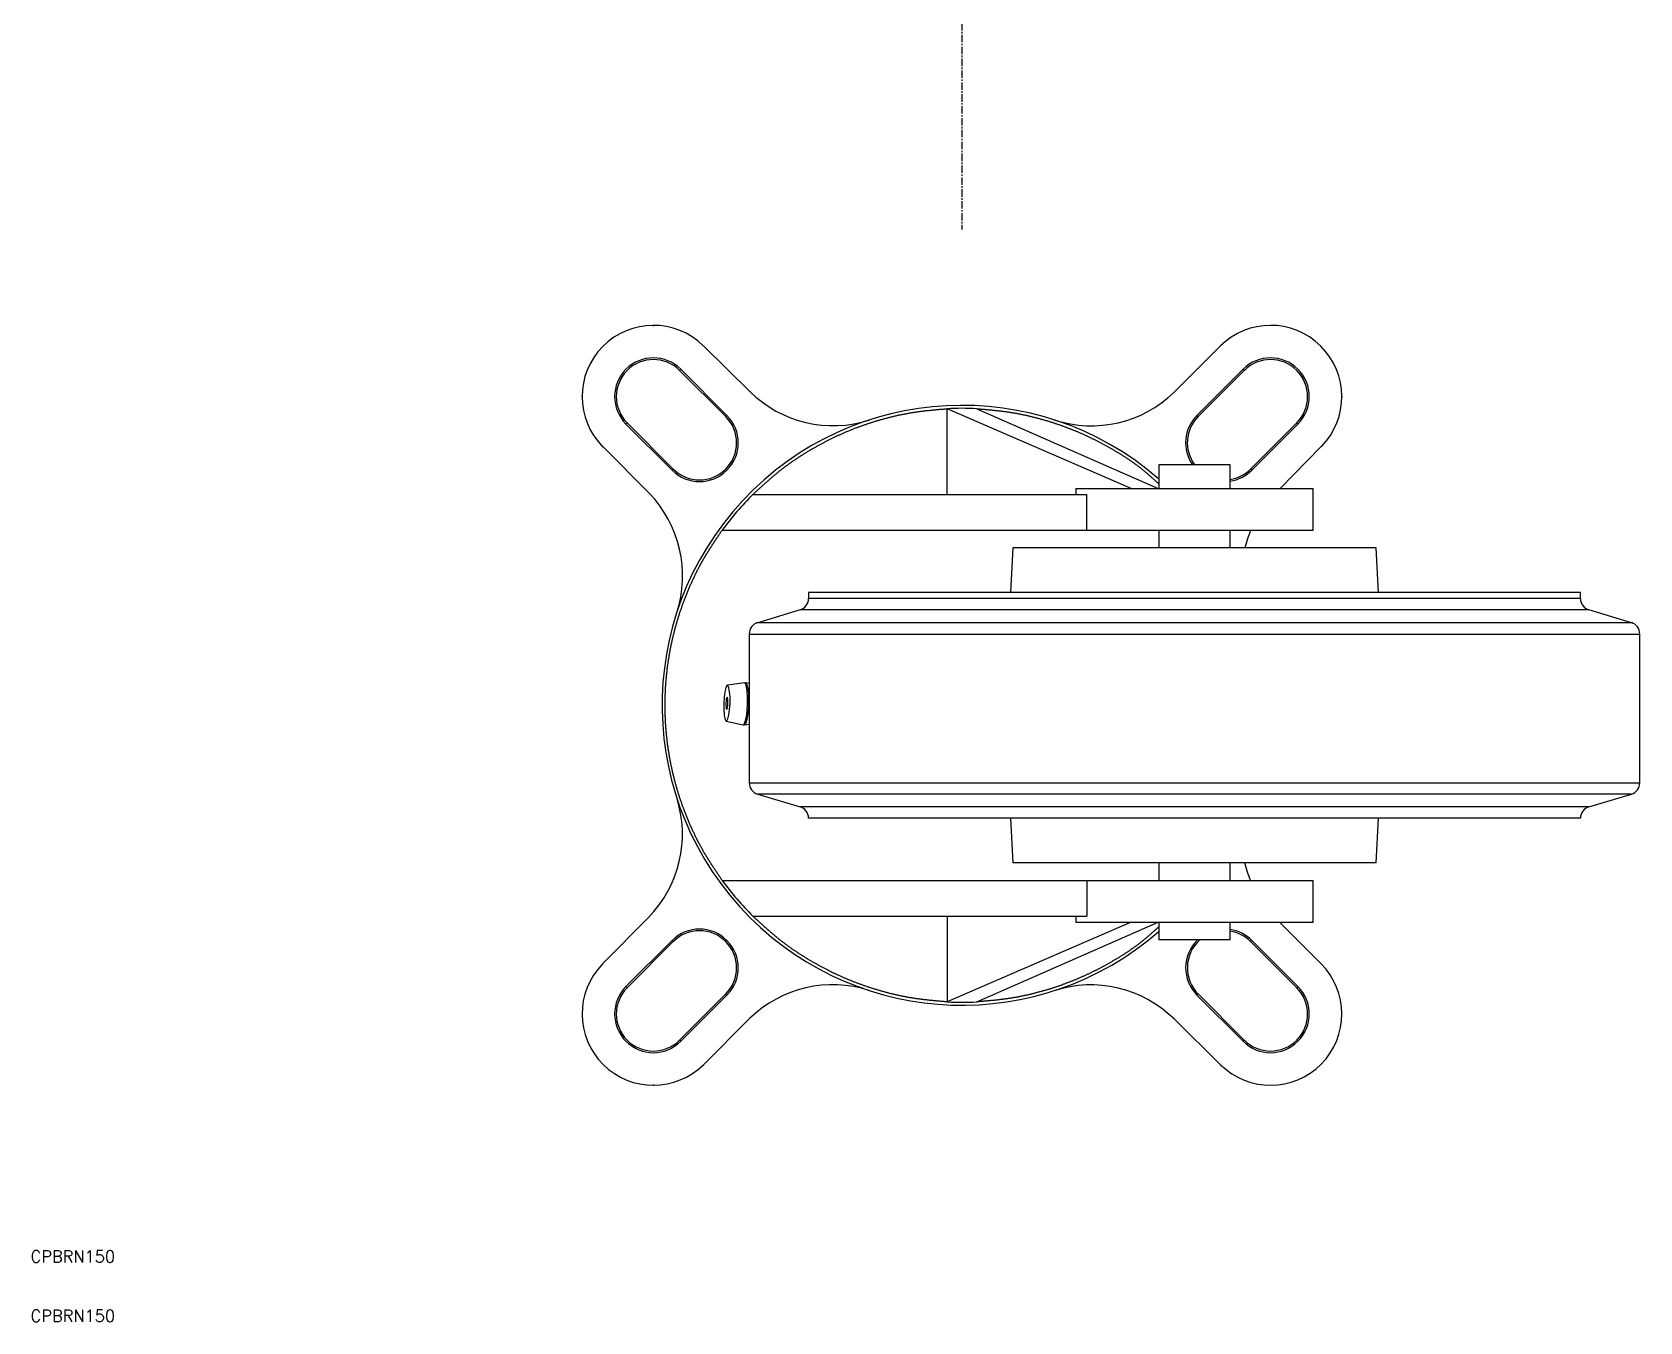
# Model space of a CAD drawing. Extents: x 10 to 518, y 10 to 610.
# Drawn here: x 10.3 to 281, y 10 to 227.1 of the extents above; entities that cross this region are included whole.
import ezdxf

# ---------------------------------------------------------------- set-up
doc = ezdxf.new("R2010")
doc.units = 0
doc.header["$PDSIZE"] = -1
doc.linetypes.add('CENTER', pattern=[2, 1.25, -0.25, 0.25, -0.25])
doc.layers.get('0').update_dxf_attribs({"linetype": 'CONTINUOUS'})
doc.layers.add('CENTER', color=1, linetype='CENTER')
doc.styles.get("Standard").update_dxf_attribs({"font": 'txt', "bigfont": 'bigfont'})

msp = doc.modelspace()

# ---------------------------------------------------------------- linework, layer by layer
at = {"color": 7, "linetype": 'CONTINUOUS'}
for p, q in [((131.14, 166.63), (123.3, 174.34)), ((210.34, 174.27), (202.56, 166.49)), ((119.49, 170.39), (119.3, 170.2)), ((127.08, 162.42), (119.3, 170.2)), ((119.49, 170.39), (127.27, 162.61)), ((206.44, 162.61), (214.22, 170.39)), ((214.41, 170.2), (206.63, 162.42)), ((214.22, 170.39), (214.41, 170.2)), ((127.27, 162.61), (127.08, 162.42)), ((195.37, 150.31), (164.35, 163.75)), ((164.35, 149.31), (164.35, 163.75)), ((169.35, 163.75), (199.9, 150.31)), ((206.44, 162.61), (206.63, 162.42)), ((110.27, 161.17), (110.47, 161.37)), ((118.05, 153.39), (110.27, 161.17)), ((110.47, 161.37), (118.24, 153.59)), ((215.46, 153.59), (223.24, 161.37)), ((223.44, 161.17), (215.66, 153.39)), ((223.44, 161.17), (223.24, 161.37)), ((106.4, 157.3), (114.18, 149.52)), ((220.44, 150.31), (227.38, 157.37)), ((118.05, 153.39), (118.24, 153.59)), ((200.02, 154.31), (200.02, 150.31)), ((212.02, 154.31), (200.02, 154.31)), ((212.02, 150.31), (212.02, 154.31)), ((215.66, 153.39), (215.46, 153.59)), ((131.64, 149.31), (187.9, 149.31)), ((186.02, 150.31), (186.02, 149.31)), ((186.02, 150.31), (226.02, 150.31)), ((187.9, 143.31), (187.9, 149.31)), ((226.02, 143.31), (226.02, 150.31)), ((126.48, 143.31), (187.9, 143.31)), ((187.9, 143.31), (226.02, 143.31)), ((200.02, 143.31), (200.02, 140.31)), ((212.02, 140.31), (212.02, 143.31)), ((175.41, 140.31), (175.02, 132.81)), ((236.64, 140.31), (175.41, 140.31)), ((237.03, 132.81), (236.64, 140.31)), ((141.02, 132.81), (141.02, 131.78)), ((271.02, 132.81), (141.02, 132.81)), ((271.02, 131.78), (271.02, 132.81)), ((271.02, 131.78), (141.02, 131.78)), ((139.6, 129.87), (132.45, 127.72)), ((279.6, 127.72), (132.45, 127.72)), ((272.45, 129.87), (139.6, 129.87)), ((279.6, 127.72), (272.45, 129.87)), ((131.02, 125.81), (131.02, 100.78)), ((131.02, 125.81), (281.02, 125.81)), ((281.02, 100.78), (281.02, 125.81)), ((130.22, 117.59), (127.35, 117.17)), ((131.02, 117.46), (130.44, 117.58)), ((127.15, 111.13), (130, 110.52)), ((130.21, 110.52), (131.02, 110.63)), ((131.02, 100.78), (281.02, 100.78)), ((132.45, 98.87), (139.6, 96.72)), ((279.6, 98.87), (132.45, 98.87)), ((272.45, 96.72), (279.6, 98.87)), ((272.45, 96.72), (139.6, 96.72)), ((271.02, 94.81), (141.02, 94.81)), ((271.02, 94.81), (141.02, 94.81)), ((175.02, 94.81), (175.41, 87.31)), ((236.64, 87.31), (237.03, 94.81)), ((236.64, 87.31), (175.41, 87.31)), ((200.02, 87.31), (200.02, 84.31)), ((212.02, 84.31), (212.02, 87.31)), ((126.48, 84.31), (187.9, 84.31)), ((187.9, 84.31), (187.9, 78.31)), ((187.9, 84.31), (226.02, 84.31)), ((226.02, 77.31), (226.02, 84.31)), ((114.04, 78.09), (106.33, 70.25)), ((131.64, 78.31), (187.9, 78.31)), ((164.35, 78.31), (164.35, 63.87)), ((195.37, 77.31), (164.35, 63.87)), ((169.35, 63.87), (199.9, 77.31)), ((186.02, 78.31), (186.02, 77.31)), ((186.02, 77.31), (226.02, 77.31)), ((200.02, 77.31), (200.02, 74.31)), ((212.02, 74.31), (212.02, 77.31)), ((227.31, 70.32), (220.33, 77.31)), ((110.27, 66.45), (118.05, 74.22)), ((118.24, 74.03), (110.47, 66.25)), ((118.05, 74.22), (118.24, 74.03)), ((212.02, 74.31), (200.02, 74.31)), ((215.66, 74.22), (215.46, 74.03)), ((223.24, 66.25), (215.46, 74.03)), ((215.66, 74.22), (223.44, 66.45)), ((110.27, 66.45), (110.47, 66.25)), ((119.3, 57.42), (127.08, 65.2)), ((127.27, 65), (119.49, 57.23)), ((127.27, 65), (127.08, 65.2)), ((206.44, 65), (206.63, 65.2)), ((214.22, 57.23), (206.44, 65)), ((206.63, 65.2), (214.41, 57.42)), ((223.44, 66.45), (223.24, 66.25)), ((123.37, 53.35), (131.15, 61.13)), ((202.57, 60.99), (210.41, 53.28)), ((119.49, 57.23), (119.3, 57.42)), ((214.22, 57.23), (214.41, 57.42))]:
    msp.add_line(p, q, dxfattribs=at)
at = {"color": 7, "linetype": 'CONTINUOUS', "flags": 128}
for points in [[(127.79, 114.13), (127.79, 115.16), (127.73, 116.08), (127.61, 116.76), (127.45, 117.12), (127.27, 117.13), (127.09, 116.77), (126.93, 116.1), (126.81, 115.2), (126.74, 114.16), (126.74, 113.13), (126.8, 112.22), (126.92, 111.54), (127.08, 111.17), (127.26, 111.17), (127.44, 111.52), (127.61, 112.19), (127.73, 113.1), (127.79, 114.13)], [(130.44, 117.58), (130.47, 117.57), (130.65, 117.28), (130.8, 116.64), (130.9, 115.72), (130.93, 114.61), (130.89, 113.45), (130.79, 112.35), (130.64, 111.44), (130.45, 110.8), (130.24, 110.52), (130.21, 110.52)], [(130.44, 117.56), (130.32, 117.6), (130.22, 117.57)], [(130.75, 114.04), (130.75, 115.18), (130.69, 116.21), (130.56, 117), (130.39, 117.48), (130.22, 117.59)], [(127.44, 114.14), (127.44, 114.52), (127.41, 114.85), (127.36, 115.07), (127.3, 115.15), (127.23, 115.07), (127.16, 114.86), (127.12, 114.53), (127.09, 114.15), (127.09, 113.77), (127.12, 113.44), (127.17, 113.23), (127.23, 113.15), (127.3, 113.22), (127.37, 113.44), (127.41, 113.76), (127.44, 114.14)], [(130, 110.52), (130.17, 110.62), (130.37, 111.08), (130.55, 111.87), (130.68, 112.89), (130.75, 114.04)], [(129.99, 110.54), (130.14, 110.51), (130.23, 110.53)]]:
    msp.add_lwpolyline(points, dxfattribs=at)
at = {"color": 7, "linetype": 'CONTINUOUS'}
for points in [[(131.65, 149.31, 0), (131.74, 149.4, 0), (131.83, 149.48, 0), (131.93, 149.57, 0), (132.02, 149.65, 0), (132.11, 149.74, 0), (132.21, 149.83, 0), (132.3, 149.91, 0), (132.4, 150, 0), (132.49, 150.09, 0), (132.58, 150.17, 0), (132.68, 150.26, 0), (132.77, 150.34, 0), (132.87, 150.43, 0), (132.96, 150.51, 0), (133.06, 150.6, 0), (133.15, 150.69, 0), (133.24, 150.77, 0), (133.34, 150.86, 0), (133.43, 150.94, 0), (133.53, 151.03, 0), (133.62, 151.11, 0), (133.72, 151.2, 0), (133.81, 151.28, 0), (133.91, 151.37, 0), (134, 151.45, 0), (134.1, 151.53, 0), (134.19, 151.62, 0), (134.29, 151.7, 0), (134.39, 151.79, 0), (134.48, 151.87, 0), (134.58, 151.95, 0), (134.68, 152.04, 0), (134.77, 152.12, 0), (134.87, 152.2, 0), (134.97, 152.28, 0), (135.06, 152.37, 0), (135.16, 152.45, 0), (135.26, 152.53, 0), (135.35, 152.61, 0), (135.45, 152.69, 0), (135.55, 152.78, 0), (135.65, 152.86, 0), (135.75, 152.94, 0), (135.84, 153.02, 0), (135.94, 153.1, 0), (136.04, 153.18, 0), (136.14, 153.26, 0), (136.24, 153.34, 0), (136.34, 153.41, 0), (136.44, 153.49, 0), (136.54, 153.57, 0), (136.64, 153.65, 0), (136.74, 153.73, 0), (136.84, 153.81, 0), (136.95, 153.88, 0), (137.05, 153.96, 0), (137.15, 154.03, 0), (137.25, 154.11, 0), (137.35, 154.19, 0), (137.46, 154.26, 0), (137.56, 154.34, 0), (137.66, 154.41, 0), (137.76, 154.49, 0), (137.87, 154.56, 0), (137.97, 154.63, 0), (138.08, 154.71, 0), (138.18, 154.78, 0), (138.28, 154.85, 0), (138.39, 154.93, 0), (138.49, 155, 0), (138.6, 155.07, 0), (138.71, 155.14, 0), (138.81, 155.22, 0), (138.92, 155.29, 0), (139.02, 155.36, 0), (139.13, 155.43, 0), (139.23, 155.5, 0), (139.34, 155.57, 0), (139.45, 155.64, 0), (139.55, 155.71, 0), (139.66, 155.78, 0), (139.77, 155.85, 0), (139.88, 155.91, 0), (139.98, 155.98, 0), (140.09, 156.05, 0), (140.2, 156.12, 0), (140.31, 156.19, 0), (140.42, 156.25, 0), (140.53, 156.32, 0), (140.63, 156.39, 0), (140.74, 156.45, 0), (140.85, 156.52, 0), (140.96, 156.59, 0), (141.07, 156.65, 0), (141.18, 156.72, 0), (141.29, 156.78, 0), (141.4, 156.85, 0), (141.51, 156.91, 0), (141.62, 156.97, 0), (141.73, 157.04, 0), (141.84, 157.1, 0), (141.95, 157.16, 0), (142.06, 157.23, 0), (142.17, 157.29, 0), (142.28, 157.35, 0), (142.4, 157.42, 0), (142.51, 157.48, 0), (142.62, 157.54, 0), (142.73, 157.6, 0), (142.84, 157.66, 0), (142.95, 157.72, 0), (143.06, 157.78, 0), (143.18, 157.84, 0), (143.29, 157.91, 0), (143.4, 157.97, 0), (143.51, 158.02, 0), (143.63, 158.08, 0), (143.74, 158.14, 0), (143.85, 158.2, 0), (143.97, 158.26, 0), (144.08, 158.32, 0), (144.19, 158.38, 0), (144.31, 158.43, 0), (144.42, 158.49, 0), (144.53, 158.55, 0), (144.65, 158.6, 0), (144.76, 158.66, 0), (144.88, 158.72, 0), (144.99, 158.77, 0), (145.11, 158.83, 0), (145.22, 158.88, 0), (145.34, 158.94, 0), (145.45, 158.99, 0), (145.57, 159.05, 0), (145.68, 159.1, 0), (145.8, 159.16, 0), (145.91, 159.21, 0), (146.03, 159.26, 0), (146.14, 159.32, 0), (146.26, 159.37, 0), (146.38, 159.42, 0), (146.49, 159.47, 0), (146.61, 159.53, 0), (146.72, 159.58, 0), (146.84, 159.63, 0), (146.96, 159.68, 0), (147.08, 159.73, 0), (147.19, 159.78, 0), (147.31, 159.83, 0), (147.43, 159.88, 0), (147.54, 159.93, 0), (147.66, 159.98, 0), (147.78, 160.03, 0), (147.9, 160.07, 0), (148.01, 160.12, 0), (148.13, 160.17, 0), (148.25, 160.22, 0), (148.37, 160.27, 0), (148.49, 160.31, 0), (148.61, 160.36, 0), (148.72, 160.41, 0), (148.84, 160.45, 0), (148.96, 160.5, 0), (149.08, 160.54, 0), (149.2, 160.59, 0), (149.32, 160.63, 0), (149.44, 160.68, 0), (149.56, 160.72, 0), (149.68, 160.76, 0), (149.8, 160.81, 0), (149.92, 160.85, 0), (150.04, 160.89, 0), (150.16, 160.94, 0), (150.28, 160.98, 0), (150.4, 161.02, 0), (150.52, 161.06, 0), (150.64, 161.1, 0), (150.76, 161.15, 0), (150.88, 161.19, 0), (151, 161.23, 0), (151.12, 161.27, 0), (151.24, 161.31, 0), (151.36, 161.35, 0), (151.49, 161.39, 0), (151.61, 161.43, 0), (151.73, 161.46, 0), (151.85, 161.5, 0), (151.97, 161.54, 0), (152.09, 161.58, 0), (152.22, 161.62, 0), (152.34, 161.65, 0), (152.46, 161.69, 0), (152.58, 161.73, 0), (152.7, 161.76, 0), (152.82, 161.8, 0), (152.95, 161.84, 0), (153.07, 161.87, 0), (153.19, 161.91, 0), (153.31, 161.94, 0), (153.44, 161.98, 0), (153.56, 162.01, 0), (153.68, 162.04, 0), (153.81, 162.08, 0), (153.93, 162.11, 0), (154.05, 162.14, 0), (154.18, 162.18, 0), (154.3, 162.21, 0), (154.42, 162.24, 0), (154.54, 162.27, 0), (154.67, 162.31, 0), (154.79, 162.34, 0), (154.92, 162.37, 0), (155.04, 162.4, 0), (155.16, 162.43, 0), (155.29, 162.46, 0), (155.41, 162.49, 0), (155.53, 162.52, 0), (155.66, 162.55, 0), (155.78, 162.57, 0), (155.91, 162.6, 0), (156.03, 162.63, 0), (156.16, 162.66, 0), (156.28, 162.69, 0), (156.41, 162.71, 0), (156.53, 162.74, 0), (156.66, 162.77, 0), (156.78, 162.79, 0), (156.9, 162.82, 0), (157.03, 162.84, 0), (157.15, 162.87, 0), (157.28, 162.89, 0), (157.4, 162.91, 0), (157.53, 162.94, 0), (157.66, 162.96, 0), (157.78, 162.98, 0), (157.91, 163.01, 0), (158.03, 163.03, 0), (158.16, 163.05, 0), (158.28, 163.07, 0), (158.41, 163.09, 0), (158.53, 163.11, 0), (158.66, 163.13, 0), (158.78, 163.15, 0), (158.91, 163.17, 0), (159.04, 163.19, 0), (159.16, 163.21, 0), (159.29, 163.23, 0), (159.41, 163.24, 0), (159.54, 163.26, 0), (159.67, 163.28, 0), (159.79, 163.29, 0), (159.92, 163.31, 0), (160.04, 163.33, 0), (160.17, 163.34, 0), (160.3, 163.36, 0), (160.42, 163.37, 0), (160.55, 163.39, 0), (160.68, 163.4, 0), (160.8, 163.42, 0), (160.93, 163.43, 0), (161.06, 163.44, 0), (161.18, 163.46, 0), (161.31, 163.47, 0), (161.44, 163.49, 0), (161.56, 163.5, 0), (161.69, 163.51, 0), (161.82, 163.52, 0), (161.94, 163.53, 0), (162.07, 163.55, 0), (162.2, 163.56, 0), (162.32, 163.57, 0), (162.45, 163.58, 0), (162.58, 163.59, 0), (162.7, 163.6, 0), (162.83, 163.62, 0), (162.96, 163.63, 0), (163.09, 163.64, 0), (163.21, 163.65, 0), (163.34, 163.66, 0), (163.47, 163.67, 0), (163.59, 163.68, 0), (163.72, 163.69, 0), (163.85, 163.7, 0), (163.97, 163.71, 0), (164.1, 163.72, 0), (164.23, 163.74, 0), (164.35, 163.75, 0)], [(169.35, 163.75, 0), (169.47, 163.74, 0), (169.59, 163.73, 0), (169.71, 163.72, 0), (169.82, 163.71, 0), (169.94, 163.7, 0), (170.06, 163.69, 0), (170.18, 163.68, 0), (170.3, 163.67, 0), (170.41, 163.66, 0), (170.53, 163.65, 0), (170.65, 163.64, 0), (170.77, 163.63, 0), (170.88, 163.62, 0), (171, 163.61, 0), (171.12, 163.59, 0), (171.24, 163.59, 0), (171.35, 163.57, 0), (171.47, 163.56, 0), (171.59, 163.55, 0), (171.71, 163.54, 0), (171.82, 163.53, 0), (171.94, 163.52, 0), (172.06, 163.51, 0), (172.18, 163.5, 0), (172.29, 163.48, 0), (172.41, 163.47, 0), (172.53, 163.46, 0), (172.64, 163.45, 0), (172.76, 163.43, 0), (172.88, 163.42, 0), (173, 163.41, 0), (173.11, 163.39, 0), (173.23, 163.38, 0), (173.35, 163.37, 0), (173.46, 163.35, 0), (173.58, 163.34, 0), (173.7, 163.32, 0), (173.81, 163.31, 0), (173.93, 163.29, 0), (174.05, 163.28, 0), (174.16, 163.26, 0), (174.28, 163.25, 0), (174.4, 163.23, 0), (174.51, 163.21, 0), (174.63, 163.2, 0), (174.75, 163.18, 0), (174.87, 163.16, 0), (174.98, 163.14, 0), (175.1, 163.12, 0), (175.21, 163.11, 0), (175.33, 163.09, 0), (175.45, 163.07, 0), (175.56, 163.05, 0), (175.68, 163.03, 0), (175.79, 163.01, 0), (175.91, 162.99, 0), (176.03, 162.97, 0), (176.14, 162.94, 0), (176.26, 162.92, 0), (176.38, 162.9, 0), (176.49, 162.88, 0), (176.61, 162.86, 0), (176.72, 162.83, 0), (176.84, 162.81, 0), (176.95, 162.79, 0), (177.07, 162.76, 0), (177.18, 162.74, 0), (177.3, 162.71, 0), (177.41, 162.69, 0), (177.53, 162.66, 0), (177.65, 162.64, 0), (177.76, 162.61, 0), (177.88, 162.59, 0), (177.99, 162.56, 0), (178.11, 162.53, 0), (178.22, 162.51, 0), (178.34, 162.48, 0), (178.45, 162.45, 0), (178.56, 162.42, 0), (178.68, 162.4, 0), (178.79, 162.37, 0), (178.91, 162.34, 0), (179.02, 162.31, 0), (179.14, 162.28, 0), (179.25, 162.25, 0), (179.37, 162.22, 0), (179.48, 162.19, 0), (179.59, 162.16, 0), (179.71, 162.13, 0), (179.82, 162.1, 0), (179.94, 162.07, 0), (180.05, 162.04, 0), (180.16, 162.01, 0), (180.28, 161.97, 0), (180.39, 161.94, 0), (180.5, 161.91, 0), (180.62, 161.88, 0), (180.73, 161.84, 0), (180.84, 161.81, 0), (180.96, 161.78, 0), (181.07, 161.74, 0), (181.18, 161.71, 0), (181.3, 161.68, 0), (181.41, 161.64, 0), (181.52, 161.61, 0), (181.63, 161.57, 0), (181.75, 161.54, 0), (181.86, 161.5, 0), (181.97, 161.47, 0), (182.09, 161.43, 0), (182.2, 161.4, 0), (182.31, 161.36, 0), (182.42, 161.32, 0), (182.53, 161.28, 0), (182.65, 161.25, 0), (182.76, 161.21, 0), (182.87, 161.17, 0), (182.98, 161.13, 0), (183.09, 161.1, 0), (183.21, 161.06, 0), (183.32, 161.02, 0), (183.43, 160.98, 0), (183.54, 160.94, 0), (183.65, 160.9, 0), (183.76, 160.86, 0), (183.87, 160.82, 0), (183.98, 160.78, 0), (184.09, 160.74, 0), (184.21, 160.7, 0), (184.31, 160.66, 0), (184.43, 160.62, 0), (184.54, 160.58, 0), (184.65, 160.54, 0), (184.76, 160.49, 0), (184.87, 160.45, 0), (184.98, 160.41, 0), (185.09, 160.37, 0), (185.2, 160.32, 0), (185.31, 160.28, 0), (185.41, 160.24, 0), (185.53, 160.19, 0), (185.63, 160.15, 0), (185.74, 160.1, 0), (185.85, 160.06, 0), (185.96, 160.01, 0), (186.07, 159.97, 0), (186.18, 159.92, 0), (186.29, 159.88, 0), (186.4, 159.83, 0), (186.5, 159.78, 0), (186.61, 159.74, 0), (186.72, 159.69, 0), (186.83, 159.64, 0), (186.94, 159.6, 0), (187.04, 159.55, 0), (187.15, 159.5, 0), (187.26, 159.45, 0), (187.37, 159.41, 0), (187.47, 159.36, 0), (187.58, 159.31, 0), (187.69, 159.26, 0), (187.8, 159.21, 0), (187.9, 159.16, 0), (188.01, 159.11, 0), (188.12, 159.06, 0), (188.22, 159.01, 0), (188.33, 158.96, 0), (188.44, 158.91, 0), (188.54, 158.85, 0), (188.65, 158.8, 0), (188.75, 158.75, 0), (188.86, 158.7, 0), (188.97, 158.65, 0), (189.07, 158.59, 0), (189.18, 158.54, 0), (189.28, 158.49, 0), (189.39, 158.44, 0), (189.49, 158.38, 0), (189.6, 158.33, 0), (189.7, 158.28, 0), (189.81, 158.22, 0), (189.91, 158.17, 0), (190.02, 158.11, 0), (190.12, 158.06, 0), (190.23, 158, 0), (190.33, 157.95, 0), (190.44, 157.89, 0), (190.54, 157.84, 0), (190.64, 157.78, 0), (190.75, 157.72, 0), (190.85, 157.67, 0), (190.95, 157.61, 0), (191.06, 157.56, 0), (191.16, 157.5, 0), (191.26, 157.44, 0), (191.37, 157.38, 0), (191.47, 157.33, 0), (191.57, 157.27, 0), (191.68, 157.21, 0), (191.78, 157.15, 0), (191.88, 157.09, 0), (191.99, 157.04, 0), (192.09, 156.98, 0), (192.19, 156.92, 0), (192.29, 156.86, 0), (192.39, 156.8, 0), (192.5, 156.74, 0), (192.6, 156.68, 0), (192.7, 156.62, 0), (192.8, 156.56, 0), (192.9, 156.5, 0), (193, 156.44, 0), (193.1, 156.38, 0), (193.21, 156.32, 0), (193.31, 156.25, 0), (193.41, 156.19, 0), (193.51, 156.13, 0), (193.61, 156.07, 0), (193.71, 156.01, 0), (193.81, 155.94, 0), (193.91, 155.88, 0), (194.01, 155.82, 0), (194.11, 155.75, 0), (194.21, 155.69, 0), (194.31, 155.62, 0), (194.41, 155.56, 0), (194.5, 155.5, 0), (194.6, 155.43, 0), (194.7, 155.37, 0), (194.8, 155.3, 0), (194.9, 155.24, 0), (195, 155.17, 0), (195.09, 155.1, 0), (195.19, 155.04, 0), (195.29, 154.97, 0), (195.38, 154.9, 0), (195.48, 154.83, 0), (195.58, 154.77, 0), (195.67, 154.7, 0), (195.77, 154.63, 0), (195.87, 154.56, 0), (195.96, 154.49, 0), (196.06, 154.42, 0), (196.15, 154.35, 0), (196.25, 154.28, 0), (196.34, 154.21, 0), (196.44, 154.14, 0), (196.53, 154.07, 0), (196.62, 154, 0), (196.72, 153.93, 0), (196.81, 153.85, 0), (196.9, 153.78, 0), (197, 153.71, 0), (197.09, 153.64, 0), (197.18, 153.56, 0), (197.27, 153.49, 0), (197.36, 153.41, 0), (197.45, 153.34, 0), (197.54, 153.27, 0), (197.64, 153.19, 0), (197.73, 153.12, 0), (197.82, 153.04, 0), (197.91, 152.96, 0), (198, 152.89, 0), (198.09, 152.81, 0), (198.18, 152.73, 0), (198.26, 152.66, 0), (198.35, 152.58, 0), (198.44, 152.5, 0), (198.53, 152.43, 0), (198.62, 152.35, 0), (198.71, 152.27, 0), (198.8, 152.19, 0), (198.88, 152.11, 0), (198.97, 152.03, 0), (199.06, 151.96, 0), (199.15, 151.88, 0), (199.24, 151.8, 0), (199.32, 151.72, 0), (199.41, 151.64, 0), (199.5, 151.56, 0), (199.59, 151.48, 0), (199.68, 151.4, 0), (199.76, 151.32, 0), (199.85, 151.24, 0), (199.94, 151.16, 0), (200.03, 151.09, 0)], [(126.48, 84.31, 0), (126.4, 84.43, 0), (126.31, 84.56, 0), (126.23, 84.69, 0), (126.14, 84.81, 0), (126.06, 84.94, 0), (125.97, 85.06, 0), (125.89, 85.19, 0), (125.8, 85.32, 0), (125.72, 85.44, 0), (125.63, 85.57, 0), (125.55, 85.69, 0), (125.46, 85.82, 0), (125.38, 85.95, 0), (125.29, 86.07, 0), (125.21, 86.2, 0), (125.13, 86.33, 0), (125.04, 86.45, 0), (124.96, 86.58, 0), (124.88, 86.71, 0), (124.79, 86.84, 0), (124.71, 86.96, 0), (124.63, 87.09, 0), (124.55, 87.22, 0), (124.46, 87.35, 0), (124.38, 87.48, 0), (124.3, 87.6, 0), (124.22, 87.73, 0), (124.14, 87.86, 0), (124.06, 87.99, 0), (123.98, 88.12, 0), (123.9, 88.25, 0), (123.82, 88.38, 0), (123.74, 88.51, 0), (123.66, 88.64, 0), (123.58, 88.77, 0), (123.51, 88.9, 0), (123.43, 89.03, 0), (123.35, 89.16, 0), (123.28, 89.29, 0), (123.2, 89.42, 0), (123.13, 89.56, 0), (123.05, 89.69, 0), (122.98, 89.82, 0), (122.91, 89.95, 0), (122.83, 90.09, 0), (122.76, 90.22, 0), (122.69, 90.36, 0), (122.62, 90.49, 0), (122.55, 90.62, 0), (122.47, 90.76, 0), (122.41, 90.89, 0), (122.33, 91.03, 0), (122.27, 91.16, 0), (122.2, 91.3, 0), (122.13, 91.44, 0), (122.06, 91.57, 0), (121.99, 91.71, 0), (121.93, 91.84, 0), (121.86, 91.98, 0), (121.8, 92.12, 0), (121.73, 92.26, 0), (121.67, 92.39, 0), (121.6, 92.53, 0), (121.54, 92.67, 0), (121.47, 92.81, 0), (121.41, 92.95, 0), (121.35, 93.08, 0), (121.28, 93.22, 0), (121.22, 93.36, 0), (121.16, 93.5, 0), (121.1, 93.64, 0), (121.04, 93.78, 0), (120.98, 93.92, 0), (120.92, 94.06, 0), (120.86, 94.2, 0), (120.8, 94.34, 0), (120.74, 94.48, 0), (120.68, 94.62, 0), (120.62, 94.76, 0), (120.57, 94.9, 0), (120.51, 95.04, 0), (120.45, 95.18, 0), (120.4, 95.33, 0), (120.34, 95.47, 0), (120.29, 95.61, 0), (120.23, 95.75, 0), (120.18, 95.89, 0), (120.12, 96.04, 0), (120.07, 96.18, 0), (120.02, 96.32, 0), (119.96, 96.46, 0), (119.91, 96.61, 0), (119.86, 96.75, 0), (119.81, 96.89, 0), (119.75, 97.03, 0), (119.7, 97.18, 0), (119.65, 97.32, 0), (119.6, 97.46, 0), (119.56, 97.61, 0), (119.51, 97.75, 0), (119.46, 97.9, 0), (119.41, 98.04, 0), (119.36, 98.19, 0), (119.31, 98.33, 0), (119.27, 98.47, 0), (119.22, 98.62, 0), (119.17, 98.76, 0), (119.13, 98.91, 0), (119.08, 99.05, 0), (119.04, 99.2, 0), (118.99, 99.34, 0), (118.95, 99.49, 0), (118.91, 99.64, 0), (118.86, 99.78, 0), (118.82, 99.93, 0), (118.78, 100.07, 0), (118.74, 100.22, 0), (118.7, 100.37, 0), (118.66, 100.51, 0), (118.61, 100.66, 0), (118.58, 100.81, 0), (118.54, 100.95, 0), (118.5, 101.1, 0), (118.46, 101.25, 0), (118.42, 101.39, 0), (118.38, 101.54, 0), (118.34, 101.69, 0), (118.31, 101.84, 0), (118.27, 101.98, 0), (118.24, 102.13, 0), (118.2, 102.28, 0), (118.17, 102.43, 0), (118.13, 102.58, 0), (118.1, 102.72, 0), (118.06, 102.87, 0), (118.03, 103.02, 0), (118, 103.17, 0), (117.97, 103.32, 0), (117.94, 103.47, 0), (117.9, 103.62, 0), (117.87, 103.76, 0), (117.84, 103.91, 0), (117.81, 104.06, 0), (117.78, 104.21, 0), (117.75, 104.36, 0), (117.73, 104.51, 0), (117.7, 104.66, 0), (117.67, 104.81, 0), (117.64, 104.96, 0), (117.62, 105.11, 0), (117.59, 105.26, 0), (117.56, 105.41, 0), (117.54, 105.56, 0), (117.52, 105.71, 0), (117.49, 105.86, 0), (117.47, 106.01, 0), (117.44, 106.16, 0), (117.42, 106.31, 0), (117.4, 106.46, 0), (117.38, 106.61, 0), (117.35, 106.76, 0), (117.33, 106.91, 0), (117.31, 107.06, 0), (117.29, 107.21, 0), (117.27, 107.36, 0), (117.25, 107.52, 0), (117.23, 107.67, 0), (117.22, 107.82, 0), (117.2, 107.97, 0), (117.18, 108.12, 0), (117.16, 108.27, 0), (117.15, 108.42, 0), (117.13, 108.57, 0), (117.11, 108.72, 0), (117.1, 108.88, 0), (117.08, 109.03, 0), (117.07, 109.18, 0), (117.06, 109.33, 0), (117.04, 109.48, 0), (117.03, 109.63, 0), (117.02, 109.78, 0), (117, 109.94, 0), (116.99, 110.09, 0), (116.98, 110.24, 0), (116.97, 110.39, 0), (116.96, 110.54, 0), (116.95, 110.69, 0), (116.94, 110.84, 0), (116.93, 111, 0), (116.93, 111.15, 0), (116.92, 111.3, 0), (116.91, 111.45, 0), (116.9, 111.6, 0), (116.9, 111.76, 0), (116.89, 111.91, 0), (116.89, 112.06, 0), (116.88, 112.21, 0), (116.88, 112.36, 0), (116.87, 112.52, 0), (116.87, 112.67, 0), (116.86, 112.82, 0), (116.86, 112.97, 0), (116.86, 113.12, 0), (116.86, 113.28, 0), (116.86, 113.43, 0), (116.86, 113.58, 0), (116.86, 113.73, 0), (116.86, 113.89, 0), (116.86, 114.04, 0), (116.86, 114.19, 0), (116.86, 114.34, 0), (116.86, 114.49, 0), (116.86, 114.64, 0), (116.86, 114.8, 0), (116.87, 114.95, 0), (116.87, 115.1, 0), (116.88, 115.25, 0), (116.88, 115.41, 0), (116.89, 115.56, 0), (116.89, 115.71, 0), (116.9, 115.86, 0), (116.9, 116.01, 0), (116.91, 116.17, 0), (116.92, 116.32, 0), (116.93, 116.47, 0), (116.93, 116.62, 0), (116.94, 116.77, 0), (116.95, 116.92, 0), (116.96, 117.08, 0), (116.97, 117.23, 0), (116.98, 117.38, 0), (116.99, 117.53, 0), (117, 117.68, 0), (117.02, 117.83, 0), (117.03, 117.99, 0), (117.04, 118.14, 0), (117.06, 118.29, 0), (117.07, 118.44, 0), (117.08, 118.59, 0), (117.1, 118.74, 0), (117.11, 118.89, 0), (117.13, 119.05, 0), (117.15, 119.2, 0), (117.16, 119.35, 0), (117.18, 119.5, 0), (117.2, 119.65, 0), (117.22, 119.8, 0), (117.23, 119.95, 0), (117.25, 120.1, 0), (117.27, 120.25, 0), (117.29, 120.4, 0), (117.31, 120.56, 0), (117.33, 120.71, 0), (117.35, 120.86, 0), (117.38, 121.01, 0), (117.4, 121.16, 0), (117.42, 121.31, 0), (117.44, 121.46, 0), (117.47, 121.61, 0), (117.49, 121.76, 0), (117.52, 121.91, 0), (117.54, 122.06, 0), (117.56, 122.21, 0), (117.59, 122.36, 0), (117.62, 122.51, 0), (117.64, 122.66, 0), (117.67, 122.81, 0), (117.7, 122.96, 0), (117.73, 123.11, 0), (117.75, 123.26, 0), (117.78, 123.41, 0), (117.81, 123.56, 0), (117.84, 123.7, 0), (117.87, 123.85, 0), (117.9, 124, 0), (117.94, 124.15, 0), (117.97, 124.3, 0), (118, 124.45, 0), (118.03, 124.6, 0), (118.06, 124.75, 0), (118.1, 124.89, 0), (118.13, 125.04, 0), (118.17, 125.19, 0), (118.2, 125.34, 0), (118.24, 125.49, 0), (118.27, 125.63, 0), (118.31, 125.78, 0), (118.34, 125.93, 0), (118.38, 126.08, 0), (118.42, 126.22, 0), (118.46, 126.37, 0), (118.5, 126.52, 0), (118.54, 126.67, 0), (118.58, 126.81, 0), (118.61, 126.96, 0), (118.66, 127.11, 0), (118.7, 127.25, 0), (118.74, 127.4, 0), (118.78, 127.54, 0), (118.82, 127.69, 0), (118.86, 127.84, 0), (118.91, 127.98, 0), (118.95, 128.13, 0), (118.99, 128.27, 0), (119.04, 128.42, 0), (119.08, 128.56, 0), (119.13, 128.71, 0), (119.17, 128.85, 0), (119.22, 129, 0), (119.27, 129.14, 0), (119.31, 129.29, 0), (119.36, 129.43, 0), (119.41, 129.58, 0), (119.46, 129.72, 0), (119.51, 129.87, 0), (119.56, 130.01, 0), (119.6, 130.15, 0), (119.65, 130.3, 0), (119.7, 130.44, 0), (119.75, 130.58, 0), (119.81, 130.73, 0), (119.86, 130.87, 0), (119.91, 131.01, 0), (119.96, 131.16, 0), (120.02, 131.3, 0), (120.07, 131.44, 0), (120.12, 131.58, 0), (120.18, 131.72, 0), (120.23, 131.87, 0), (120.29, 132.01, 0), (120.34, 132.15, 0), (120.4, 132.29, 0), (120.45, 132.43, 0), (120.51, 132.57, 0), (120.57, 132.72, 0), (120.62, 132.86, 0), (120.68, 133, 0), (120.74, 133.14, 0), (120.8, 133.28, 0), (120.86, 133.42, 0), (120.92, 133.56, 0), (120.98, 133.7, 0), (121.04, 133.84, 0), (121.1, 133.98, 0), (121.16, 134.12, 0), (121.22, 134.25, 0), (121.28, 134.39, 0), (121.35, 134.53, 0), (121.41, 134.67, 0), (121.47, 134.81, 0), (121.54, 134.95, 0), (121.6, 135.09, 0), (121.67, 135.22, 0), (121.73, 135.36, 0), (121.8, 135.5, 0), (121.86, 135.64, 0), (121.93, 135.77, 0), (121.99, 135.91, 0), (122.06, 136.05, 0), (122.13, 136.18, 0), (122.2, 136.32, 0), (122.27, 136.45, 0), (122.33, 136.59, 0), (122.41, 136.72, 0), (122.47, 136.86, 0), (122.55, 136.99, 0), (122.62, 137.13, 0), (122.69, 137.26, 0), (122.76, 137.4, 0), (122.83, 137.53, 0), (122.91, 137.66, 0), (122.98, 137.79, 0), (123.05, 137.93, 0), (123.13, 138.06, 0), (123.2, 138.19, 0), (123.28, 138.32, 0), (123.35, 138.46, 0), (123.43, 138.59, 0), (123.51, 138.72, 0), (123.58, 138.85, 0), (123.66, 138.98, 0), (123.74, 139.11, 0), (123.82, 139.24, 0), (123.9, 139.37, 0), (123.98, 139.5, 0), (124.06, 139.63, 0), (124.14, 139.76, 0), (124.22, 139.88, 0), (124.3, 140.01, 0), (124.38, 140.14, 0), (124.46, 140.27, 0), (124.55, 140.4, 0), (124.63, 140.53, 0), (124.71, 140.65, 0), (124.79, 140.78, 0), (124.88, 140.91, 0), (124.96, 141.04, 0), (125.04, 141.16, 0), (125.13, 141.29, 0), (125.21, 141.42, 0), (125.29, 141.54, 0), (125.38, 141.67, 0), (125.46, 141.8, 0), (125.55, 141.92, 0), (125.63, 142.05, 0), (125.72, 142.18, 0), (125.8, 142.3, 0), (125.89, 142.43, 0), (125.97, 142.55, 0), (126.06, 142.68, 0), (126.14, 142.81, 0), (126.23, 142.93, 0), (126.31, 143.06, 0), (126.4, 143.18, 0), (126.48, 143.31, 0)], [(164.35, 63.87, 0), (164.23, 63.88, 0), (164.1, 63.89, 0), (163.97, 63.9, 0), (163.85, 63.91, 0), (163.72, 63.92, 0), (163.59, 63.93, 0), (163.47, 63.95, 0), (163.34, 63.96, 0), (163.21, 63.97, 0), (163.09, 63.98, 0), (162.96, 63.99, 0), (162.83, 64, 0), (162.7, 64.01, 0), (162.58, 64.02, 0), (162.45, 64.03, 0), (162.32, 64.05, 0), (162.2, 64.06, 0), (162.07, 64.07, 0), (161.94, 64.08, 0), (161.82, 64.09, 0), (161.69, 64.11, 0), (161.56, 64.12, 0), (161.44, 64.13, 0), (161.31, 64.15, 0), (161.18, 64.16, 0), (161.06, 64.17, 0), (160.93, 64.19, 0), (160.8, 64.2, 0), (160.68, 64.21, 0), (160.55, 64.23, 0), (160.42, 64.24, 0), (160.3, 64.26, 0), (160.17, 64.27, 0), (160.04, 64.29, 0), (159.92, 64.31, 0), (159.79, 64.32, 0), (159.67, 64.34, 0), (159.54, 64.36, 0), (159.41, 64.37, 0), (159.29, 64.39, 0), (159.16, 64.41, 0), (159.04, 64.43, 0), (158.91, 64.45, 0), (158.78, 64.47, 0), (158.66, 64.48, 0), (158.53, 64.5, 0), (158.41, 64.53, 0), (158.28, 64.55, 0), (158.16, 64.57, 0), (158.03, 64.59, 0), (157.91, 64.61, 0), (157.78, 64.63, 0), (157.66, 64.66, 0), (157.53, 64.68, 0), (157.4, 64.7, 0), (157.28, 64.73, 0), (157.15, 64.75, 0), (157.03, 64.78, 0), (156.9, 64.8, 0), (156.78, 64.83, 0), (156.66, 64.85, 0), (156.53, 64.88, 0), (156.41, 64.9, 0), (156.28, 64.93, 0), (156.16, 64.96, 0), (156.03, 64.99, 0), (155.91, 65.01, 0), (155.78, 65.04, 0), (155.66, 65.07, 0), (155.53, 65.1, 0), (155.41, 65.13, 0), (155.29, 65.16, 0), (155.16, 65.19, 0), (155.04, 65.22, 0), (154.92, 65.25, 0), (154.79, 65.28, 0), (154.67, 65.31, 0), (154.54, 65.34, 0), (154.42, 65.38, 0), (154.3, 65.41, 0), (154.18, 65.44, 0), (154.05, 65.47, 0), (153.93, 65.51, 0), (153.81, 65.54, 0), (153.68, 65.57, 0), (153.56, 65.61, 0), (153.44, 65.64, 0), (153.31, 65.68, 0), (153.19, 65.71, 0), (153.07, 65.75, 0), (152.95, 65.78, 0), (152.82, 65.82, 0), (152.7, 65.85, 0), (152.58, 65.89, 0), (152.46, 65.93, 0), (152.34, 65.96, 0), (152.22, 66, 0), (152.09, 66.04, 0), (151.97, 66.08, 0), (151.85, 66.12, 0), (151.73, 66.15, 0), (151.61, 66.19, 0), (151.49, 66.23, 0), (151.36, 66.27, 0), (151.24, 66.31, 0), (151.12, 66.35, 0), (151, 66.39, 0), (150.88, 66.43, 0), (150.76, 66.47, 0), (150.64, 66.51, 0), (150.52, 66.55, 0), (150.4, 66.6, 0), (150.28, 66.64, 0), (150.16, 66.68, 0), (150.04, 66.72, 0), (149.92, 66.77, 0), (149.8, 66.81, 0), (149.68, 66.85, 0), (149.56, 66.9, 0), (149.44, 66.94, 0), (149.32, 66.98, 0), (149.2, 67.03, 0), (149.08, 67.07, 0), (148.96, 67.12, 0), (148.84, 67.17, 0), (148.72, 67.21, 0), (148.61, 67.26, 0), (148.49, 67.3, 0), (148.37, 67.35, 0), (148.25, 67.4, 0), (148.13, 67.45, 0), (148.01, 67.49, 0), (147.9, 67.54, 0), (147.78, 67.59, 0), (147.66, 67.64, 0), (147.54, 67.69, 0), (147.43, 67.74, 0), (147.31, 67.79, 0), (147.19, 67.84, 0), (147.08, 67.89, 0), (146.96, 67.94, 0), (146.84, 67.99, 0), (146.72, 68.04, 0), (146.61, 68.09, 0), (146.49, 68.14, 0), (146.38, 68.2, 0), (146.26, 68.25, 0), (146.14, 68.3, 0), (146.03, 68.35, 0), (145.91, 68.41, 0), (145.8, 68.46, 0), (145.68, 68.51, 0), (145.57, 68.57, 0), (145.45, 68.62, 0), (145.34, 68.68, 0), (145.22, 68.73, 0), (145.11, 68.79, 0), (144.99, 68.84, 0), (144.88, 68.9, 0), (144.76, 68.96, 0), (144.65, 69.01, 0), (144.53, 69.07, 0), (144.42, 69.13, 0), (144.31, 69.18, 0), (144.19, 69.24, 0), (144.08, 69.3, 0), (143.97, 69.36, 0), (143.85, 69.42, 0), (143.74, 69.47, 0), (143.63, 69.53, 0), (143.51, 69.59, 0), (143.4, 69.65, 0), (143.29, 69.71, 0), (143.18, 69.77, 0), (143.06, 69.83, 0), (142.95, 69.89, 0), (142.84, 69.95, 0), (142.73, 70.02, 0), (142.62, 70.08, 0), (142.51, 70.14, 0), (142.4, 70.2, 0), (142.28, 70.26, 0), (142.17, 70.33, 0), (142.06, 70.39, 0), (141.95, 70.45, 0), (141.84, 70.52, 0), (141.73, 70.58, 0), (141.62, 70.64, 0), (141.51, 70.71, 0), (141.4, 70.77, 0), (141.29, 70.84, 0), (141.18, 70.9, 0), (141.07, 70.97, 0), (140.96, 71.03, 0), (140.85, 71.1, 0), (140.74, 71.16, 0), (140.63, 71.23, 0), (140.53, 71.3, 0), (140.42, 71.36, 0), (140.31, 71.43, 0), (140.2, 71.5, 0), (140.09, 71.57, 0), (139.98, 71.63, 0), (139.88, 71.7, 0), (139.77, 71.77, 0), (139.66, 71.84, 0), (139.55, 71.91, 0), (139.45, 71.98, 0), (139.34, 72.05, 0), (139.23, 72.12, 0), (139.13, 72.19, 0), (139.02, 72.26, 0), (138.92, 72.33, 0), (138.81, 72.4, 0), (138.71, 72.47, 0), (138.6, 72.54, 0), (138.49, 72.62, 0), (138.39, 72.69, 0), (138.28, 72.76, 0), (138.18, 72.83, 0), (138.08, 72.91, 0), (137.97, 72.98, 0), (137.87, 73.06, 0), (137.76, 73.13, 0), (137.66, 73.2, 0), (137.56, 73.28, 0), (137.46, 73.35, 0), (137.35, 73.43, 0), (137.25, 73.51, 0), (137.15, 73.58, 0), (137.05, 73.66, 0), (136.95, 73.73, 0), (136.84, 73.81, 0), (136.74, 73.89, 0), (136.64, 73.97, 0), (136.54, 74.04, 0), (136.44, 74.12, 0), (136.34, 74.2, 0), (136.24, 74.28, 0), (136.14, 74.36, 0), (136.04, 74.44, 0), (135.94, 74.52, 0), (135.84, 74.6, 0), (135.75, 74.68, 0), (135.65, 74.76, 0), (135.55, 74.84, 0), (135.45, 74.92, 0), (135.35, 75, 0), (135.26, 75.09, 0), (135.16, 75.17, 0), (135.06, 75.25, 0), (134.97, 75.33, 0), (134.87, 75.41, 0), (134.77, 75.5, 0), (134.68, 75.58, 0), (134.58, 75.66, 0), (134.48, 75.75, 0), (134.39, 75.83, 0), (134.29, 75.91, 0), (134.19, 76, 0), (134.1, 76.08, 0), (134, 76.17, 0), (133.91, 76.25, 0), (133.81, 76.34, 0), (133.72, 76.42, 0), (133.62, 76.51, 0), (133.53, 76.59, 0), (133.43, 76.68, 0), (133.34, 76.76, 0), (133.24, 76.85, 0), (133.15, 76.93, 0), (133.06, 77.02, 0), (132.96, 77.1, 0), (132.87, 77.19, 0), (132.77, 77.27, 0), (132.68, 77.36, 0), (132.58, 77.45, 0), (132.49, 77.53, 0), (132.4, 77.62, 0), (132.3, 77.7, 0), (132.21, 77.79, 0), (132.11, 77.88, 0), (132.02, 77.96, 0), (131.93, 78.05, 0), (131.83, 78.14, 0), (131.74, 78.22, 0), (131.65, 78.31, 0)], [(200.03, 76.53, 0), (199.94, 76.45, 0), (199.85, 76.37, 0), (199.76, 76.29, 0), (199.68, 76.21, 0), (199.59, 76.14, 0), (199.5, 76.06, 0), (199.41, 75.98, 0), (199.32, 75.9, 0), (199.24, 75.82, 0), (199.15, 75.74, 0), (199.06, 75.66, 0), (198.97, 75.58, 0), (198.88, 75.5, 0), (198.8, 75.43, 0), (198.71, 75.35, 0), (198.62, 75.27, 0), (198.53, 75.19, 0), (198.44, 75.11, 0), (198.35, 75.04, 0), (198.26, 74.96, 0), (198.18, 74.88, 0), (198.09, 74.81, 0), (198, 74.73, 0), (197.91, 74.65, 0), (197.82, 74.58, 0), (197.73, 74.5, 0), (197.64, 74.43, 0), (197.54, 74.35, 0), (197.45, 74.28, 0), (197.36, 74.2, 0), (197.27, 74.13, 0), (197.18, 74.05, 0), (197.09, 73.98, 0), (197, 73.91, 0), (196.9, 73.83, 0), (196.81, 73.76, 0), (196.72, 73.69, 0), (196.62, 73.62, 0), (196.53, 73.55, 0), (196.44, 73.48, 0), (196.34, 73.41, 0), (196.25, 73.33, 0), (196.15, 73.27, 0), (196.06, 73.2, 0), (195.96, 73.13, 0), (195.87, 73.06, 0), (195.77, 72.99, 0), (195.67, 72.92, 0), (195.58, 72.85, 0), (195.48, 72.78, 0), (195.38, 72.72, 0), (195.29, 72.65, 0), (195.19, 72.58, 0), (195.09, 72.52, 0), (195, 72.45, 0), (194.9, 72.38, 0), (194.8, 72.32, 0), (194.7, 72.25, 0), (194.6, 72.19, 0), (194.5, 72.12, 0), (194.41, 72.06, 0), (194.31, 71.99, 0), (194.21, 71.93, 0), (194.11, 71.86, 0), (194.01, 71.8, 0), (193.91, 71.74, 0), (193.81, 71.67, 0), (193.71, 71.61, 0), (193.61, 71.55, 0), (193.51, 71.49, 0), (193.41, 71.42, 0), (193.31, 71.36, 0), (193.21, 71.3, 0), (193.1, 71.24, 0), (193, 71.18, 0), (192.9, 71.12, 0), (192.8, 71.06, 0), (192.7, 71, 0), (192.6, 70.94, 0), (192.5, 70.88, 0), (192.39, 70.82, 0), (192.29, 70.76, 0), (192.19, 70.7, 0), (192.09, 70.64, 0), (191.99, 70.58, 0), (191.88, 70.52, 0), (191.78, 70.46, 0), (191.68, 70.41, 0), (191.57, 70.35, 0), (191.47, 70.29, 0), (191.37, 70.23, 0), (191.26, 70.18, 0), (191.16, 70.12, 0), (191.06, 70.06, 0), (190.95, 70, 0), (190.85, 69.95, 0), (190.75, 69.89, 0), (190.64, 69.84, 0), (190.54, 69.78, 0), (190.44, 69.72, 0), (190.33, 69.67, 0), (190.23, 69.61, 0), (190.12, 69.56, 0), (190.02, 69.5, 0), (189.91, 69.45, 0), (189.81, 69.4, 0), (189.7, 69.34, 0), (189.6, 69.29, 0), (189.49, 69.23, 0), (189.39, 69.18, 0), (189.28, 69.13, 0), (189.18, 69.07, 0), (189.07, 69.02, 0), (188.97, 68.97, 0), (188.86, 68.92, 0), (188.75, 68.87, 0), (188.65, 68.81, 0), (188.54, 68.76, 0), (188.44, 68.71, 0), (188.33, 68.66, 0), (188.22, 68.61, 0), (188.12, 68.56, 0), (188.01, 68.51, 0), (187.9, 68.46, 0), (187.8, 68.41, 0), (187.69, 68.36, 0), (187.58, 68.31, 0), (187.47, 68.26, 0), (187.37, 68.21, 0), (187.26, 68.16, 0), (187.15, 68.12, 0), (187.04, 68.07, 0), (186.94, 68.02, 0), (186.83, 67.97, 0), (186.72, 67.93, 0), (186.61, 67.88, 0), (186.5, 67.83, 0), (186.4, 67.79, 0), (186.29, 67.74, 0), (186.18, 67.69, 0), (186.07, 67.65, 0), (185.96, 67.6, 0), (185.85, 67.56, 0), (185.74, 67.51, 0), (185.63, 67.47, 0), (185.53, 67.42, 0), (185.41, 67.38, 0), (185.31, 67.34, 0), (185.2, 67.29, 0), (185.09, 67.25, 0), (184.98, 67.21, 0), (184.87, 67.17, 0), (184.76, 67.12, 0), (184.65, 67.08, 0), (184.54, 67.04, 0), (184.43, 67, 0), (184.31, 66.96, 0), (184.21, 66.92, 0), (184.09, 66.87, 0), (183.98, 66.83, 0), (183.87, 66.79, 0), (183.76, 66.75, 0), (183.65, 66.71, 0), (183.54, 66.68, 0), (183.43, 66.64, 0), (183.32, 66.6, 0), (183.21, 66.56, 0), (183.09, 66.52, 0), (182.98, 66.48, 0), (182.87, 66.44, 0), (182.76, 66.41, 0), (182.65, 66.37, 0), (182.53, 66.33, 0), (182.42, 66.3, 0), (182.31, 66.26, 0), (182.2, 66.22, 0), (182.09, 66.19, 0), (181.97, 66.15, 0), (181.86, 66.11, 0), (181.75, 66.08, 0), (181.63, 66.04, 0), (181.52, 66.01, 0), (181.41, 65.98, 0), (181.3, 65.94, 0), (181.18, 65.91, 0), (181.07, 65.87, 0), (180.96, 65.84, 0), (180.84, 65.81, 0), (180.73, 65.77, 0), (180.62, 65.74, 0), (180.5, 65.71, 0), (180.39, 65.68, 0), (180.28, 65.64, 0), (180.16, 65.61, 0), (180.05, 65.58, 0), (179.94, 65.55, 0), (179.82, 65.52, 0), (179.71, 65.49, 0), (179.59, 65.46, 0), (179.48, 65.43, 0), (179.37, 65.4, 0), (179.25, 65.37, 0), (179.14, 65.34, 0), (179.02, 65.31, 0), (178.91, 65.28, 0), (178.79, 65.25, 0), (178.68, 65.22, 0), (178.56, 65.19, 0), (178.45, 65.17, 0), (178.34, 65.14, 0), (178.22, 65.11, 0), (178.11, 65.08, 0), (177.99, 65.06, 0), (177.88, 65.03, 0), (177.76, 65, 0), (177.65, 64.98, 0), (177.53, 64.95, 0), (177.41, 64.93, 0), (177.3, 64.9, 0), (177.18, 64.88, 0), (177.07, 64.85, 0), (176.95, 64.83, 0), (176.84, 64.81, 0), (176.72, 64.78, 0), (176.61, 64.76, 0), (176.49, 64.74, 0), (176.38, 64.72, 0), (176.26, 64.69, 0), (176.14, 64.67, 0), (176.03, 64.65, 0), (175.91, 64.63, 0), (175.79, 64.61, 0), (175.68, 64.59, 0), (175.56, 64.57, 0), (175.45, 64.55, 0), (175.33, 64.53, 0), (175.21, 64.51, 0), (175.1, 64.49, 0), (174.98, 64.47, 0), (174.87, 64.46, 0), (174.75, 64.44, 0), (174.63, 64.42, 0), (174.51, 64.4, 0), (174.4, 64.39, 0), (174.28, 64.37, 0), (174.16, 64.36, 0), (174.05, 64.34, 0), (173.93, 64.32, 0), (173.81, 64.31, 0), (173.7, 64.29, 0), (173.58, 64.28, 0), (173.46, 64.27, 0), (173.35, 64.25, 0), (173.23, 64.24, 0), (173.11, 64.22, 0), (173, 64.21, 0), (172.88, 64.2, 0), (172.76, 64.18, 0), (172.64, 64.17, 0), (172.53, 64.16, 0), (172.41, 64.15, 0), (172.29, 64.13, 0), (172.18, 64.12, 0), (172.06, 64.11, 0), (171.94, 64.1, 0), (171.82, 64.09, 0), (171.71, 64.08, 0), (171.59, 64.07, 0), (171.47, 64.05, 0), (171.35, 64.04, 0), (171.24, 64.03, 0), (171.12, 64.02, 0), (171, 64.01, 0), (170.88, 64, 0), (170.77, 63.99, 0), (170.65, 63.98, 0), (170.53, 63.97, 0), (170.41, 63.96, 0), (170.3, 63.95, 0), (170.18, 63.94, 0), (170.06, 63.93, 0), (169.94, 63.92, 0), (169.82, 63.91, 0), (169.71, 63.9, 0), (169.59, 63.89, 0), (169.47, 63.88, 0), (169.35, 63.87, 0)]]:
    msp.add_polyline3d(points, dxfattribs=at)
for centre, radius, start, end in [((114.88, 165.78), 12, 45.4865, 225), ((218.83, 165.78), 12, 315.4865, 135), ((114.88, 165.78), 6.52, 45, 225), ((114.88, 165.78), 6.24, 45, 225), ((218.83, 165.78), 6.52, 315, 135), ((218.83, 165.78), 6.24, 315, 135), ((145.16, 180.89), 20, 225.4865, 287.9216), ((188.65, 180.86), 20, 251.9919, 314.0818), ((166.85, 113.81), 50.5, 48.9416, 225), ((122.66, 158), 6.52, 225, 45), ((166.85, 113.81), 50, 87.134, 92.866), ((211.05, 158), 6.52, 135, 214.5136), ((122.66, 158), 6.24, 225, 45), ((211.05, 158), 6.24, 135, 216.2688), ((211.05, 158), 6.24, 278.9888, 315), ((211.05, 158), 6.52, 278.6064, 315), ((99.81, 135.6), 20, 341.9919, 44.0818), ((166.85, 113.81), 50, 134.7651, 143.8431), ((233.93, 135.5), 20, 157.0266, 166.0956), ((139.02, 131.78), 2, 286.6992, 0), ((273.02, 131.78), 2, 180, 253.3008), ((133.02, 125.81), 2, 106.6992, 180), ((279.02, 125.81), 2, 0, 73.3008), ((133.02, 100.78), 2, 180, 253.3008), ((279.02, 100.78), 2, 286.6992, 0), ((99.78, 92.11), 20, 315.4865, 17.9216), ((139.02, 94.81), 2, 0, 73.3008), ((273.02, 94.81), 2, 106.6992, 180), ((233.9, 92.01), 20, 193.6058, 202.6587), ((166.85, 113.81), 50, 216.1569, 225.2349), ((122.66, 69.61), 6.52, 315, 135), ((122.66, 69.61), 6.24, 315, 135), ((166.85, 113.81), 50.5, 225, 311.0584), ((211.05, 69.61), 6.52, 45, 81.3936), ((211.05, 69.61), 6.52, 133.9473, 225), ((211.05, 69.61), 6.24, 131.2612, 225), ((211.05, 69.61), 6.24, 45, 81.0112), ((114.88, 61.84), 12, 135.4865, 315), ((218.83, 61.84), 12, 225.4865, 45), ((114.88, 61.84), 6.52, 135, 315), ((114.88, 61.84), 6.24, 135, 315), ((145.06, 46.76), 20, 71.9919, 134.0818), ((188.55, 46.73), 20, 45.4865, 107.9216), ((218.83, 61.84), 6.52, 225, 45), ((218.83, 61.84), 6.24, 225, 45), ((166.85, 113.81), 50, 267.134, 272.866)]:
    msp.add_arc(centre, radius, start, end, dxfattribs=at)
for p in [(114.88, 177.78), (102.88, 165.78), (230.83, 165.78), (114.88, 49.84)]:
    msp.add_point(p, dxfattribs=at)
at = {"layer": 'CENTER', "color": 1, "linetype": 'CENTER'}
msp.add_line((166.85, 442.69), (166.85, 193.94), dxfattribs=at)

# ---------------------------------------------------------------- texts
at = {"color": 7, "linetype": 'CONTINUOUS'}
for p in [(10, 20), (10, 10)]:
    msp.add_text('CPBRN150', height=2, dxfattribs=at).set_placement(p)

doc.saveas('drawing.dxf')
